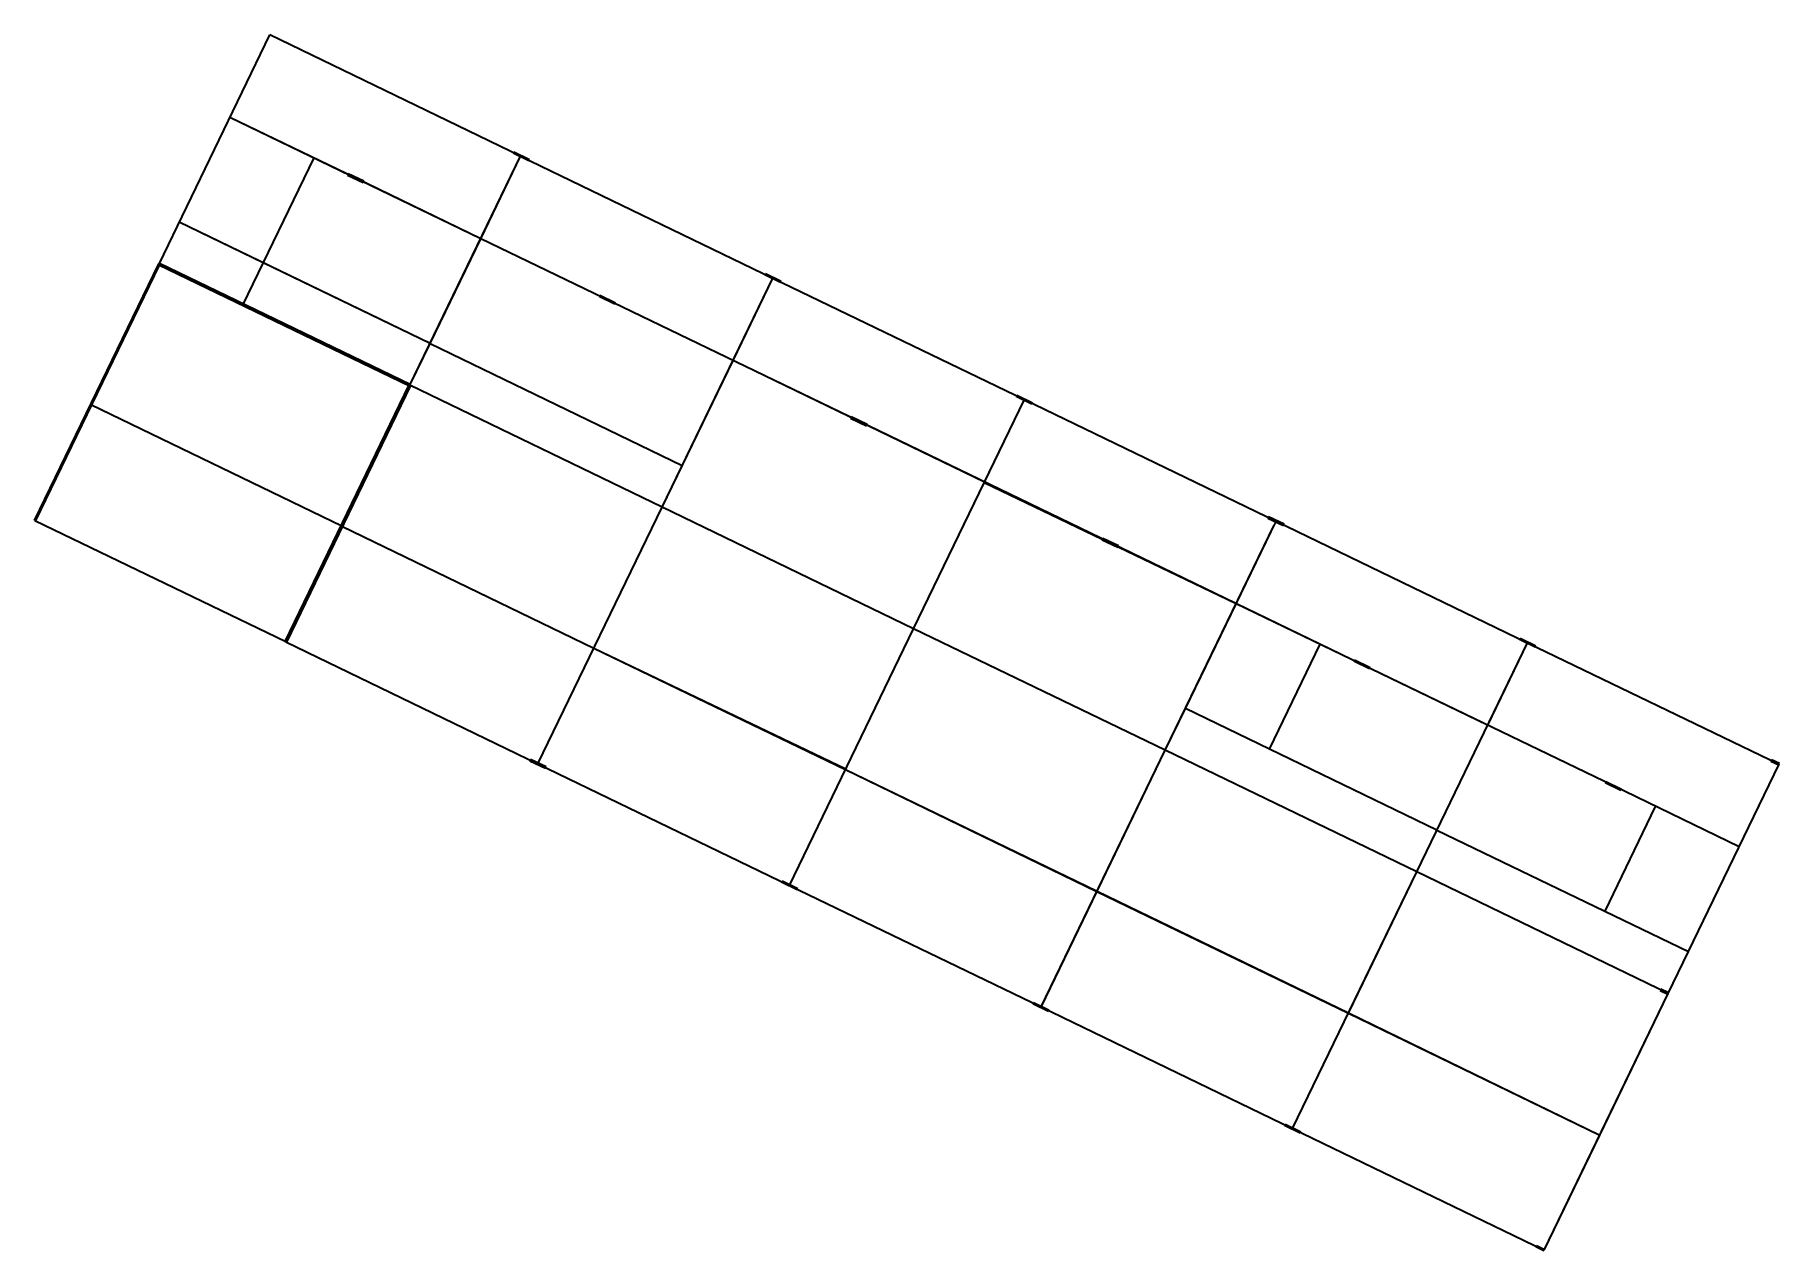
# Model space of a CAD drawing. Header units: metres. Extents: x 0 to 30, y -12.5 to 8.4.
import ezdxf

# ---------------------------------------------------------------- set-up
doc = ezdxf.new("R2010")
doc.units = ezdxf.units.M
doc.layers.add('.S-Etabs-Losa', color=8, linetype='Continuous', plot=False)
doc.layers.add('.S-Etabs-Muros', color=150, linetype='Continuous', lineweight=60, plot=False)
doc.layers.add('.S-Etabs-Vigas', color=191, linetype='Continuous', lineweight=35, true_color=0xb56dfd, plot=False)
doc.layers.add('.S-Hatch', color=251, linetype='Continuous', lineweight=5)
pattern_1 = [(45, (0, 0), (-0.1414214, 0.1414214), [])]

msp = doc.modelspace()

# ---------------------------------------------------------------- hatches: boundary and pattern name
at = {"layer": '.S-Hatch'}
h = msp.add_hatch(dxfattribs=at)
h.set_pattern_fill('_USER', color=256, scale=0.2, angle=45, pattern_type=0)
h.set_pattern_definition(pattern_1)
h.paths.add_polyline_path([(15.748, 4.89), (15.748, 5.287), (15.582, 5.287), (15.582, 4.89)], flags=9)
h = msp.add_hatch(dxfattribs=at)
h.set_pattern_fill('_USER', color=256, scale=0.2, angle=45, pattern_type=0)
h.set_pattern_definition(pattern_1)
h.paths.add_polyline_path([(14.306, 4.576), (14.703, 4.576), (14.703, 4.742), (14.306, 4.742)], flags=9)

# ---------------------------------------------------------------- linework, layer by layer
at = {"layer": '.S-Etabs-Losa'}
for points in [[(3.351, 6.931), (7.659, 4.848), (8.345, 6.267), (4.037, 8.349)], [(2.481, 5.131), (3.921, 4.434), (4.792, 6.235), (3.351, 6.931)], [(3.921, 4.434), (6.789, 3.048), (7.659, 4.848), (4.792, 6.235)], [(7.66, 4.849), (11.994, 2.754), (12.68, 4.172), (8.345, 6.267)], [(2.133, 4.412), (3.573, 3.715), (3.921, 4.434), (2.481, 5.131)], [(6.789, 3.048), (11.123, 0.952), (11.994, 2.754), (7.659, 4.848)], [(0.963, 1.991), (5.271, -0.092), (6.441, 2.329), (2.133, 4.412)], [(3.573, 3.715), (6.441, 2.329), (6.789, 3.048), (3.921, 4.434)], [(11.994, 2.754), (16.316, 0.665), (17.001, 2.082), (12.68, 4.172)], [(6.441, 2.329), (10.776, 0.233), (11.123, 0.952), (6.789, 3.048)], [(10.776, 0.233), (15.097, -1.857), (16.315, 0.664), (11.994, 2.754)], [(5.271, -0.092), (9.605, -2.187), (10.776, 0.233), (6.441, 2.329)], [(0, 0), (4.309, -2.082), (5.271, -0.092), (0.963, 1.991)], [(16.316, 0.665), (20.637, -1.425), (21.323, -0.007), (17.001, 2.082)], [(15.097, -1.856), (19.419, -3.945), (20.637, -1.425), (16.311, 0.654)], [(9.605, -2.187), (13.932, -4.266), (15.097, -1.856), (10.776, 0.233)], [(4.309, -2.082), (8.643, -4.178), (9.605, -2.187), (5.271, -0.092)], [(20.637, -1.425), (24.959, -3.514), (25.644, -2.097), (21.323, -0.007)], [(19.766, -3.226), (24.088, -5.315), (24.958, -3.515), (20.637, -1.425)], [(13.927, -4.277), (18.248, -6.366), (19.419, -3.945), (15.097, -1.857)], [(24.088, -5.315), (28.409, -7.405), (29.966, -4.185), (25.644, -2.097)], [(8.643, -4.178), (12.964, -6.268), (13.927, -4.277), (9.605, -2.187)], [(19.419, -3.945), (23.74, -6.035), (24.088, -5.315), (19.766, -3.226)], [(18.246, -6.372), (22.57, -8.455), (23.74, -6.035), (19.419, -3.945)], [(12.965, -6.267), (17.286, -8.356), (18.246, -6.372), (13.927, -4.277)], [(23.74, -6.035), (28.062, -8.124), (28.409, -7.405), (24.088, -5.315)], [(22.567, -8.461), (26.886, -10.556), (28.062, -8.124), (23.74, -6.035)], [(17.286, -8.357), (21.607, -10.446), (22.57, -8.455), (18.248, -6.366)], [(21.608, -10.445), (25.929, -12.534), (26.886, -10.556), (22.57, -8.455)]]:
    msp.add_3dface(points, dxfattribs=at)
at = {"layer": '.S-Etabs-Muros'}
for p, q in [((8.223, 6.326), (8.494, 6.196)), ((5.377, 5.953), (5.647, 5.822)), ((0, 0.001), (2.133, 4.412)), ((2.133, 4.412), (6.441, 2.329)), ((12.545, 4.237), (12.815, 4.107)), ((9.699, 3.864), (9.969, 3.733)), ((6.441, 2.329), (4.309, -2.082)), ((16.866, 2.148), (17.136, 2.017)), ((14.02, 1.775), (14.29, 1.644)), ((21.188, 0.059), (21.458, -0.072)), ((18.342, -0.315), (18.612, -0.445)), ((25.509, -2.031), (25.779, -2.161)), ((22.663, -2.404), (22.933, -2.534)), ((8.508, -4.112), (8.778, -4.243)), ((29.831, -4.12), (29.966, -4.185)), ((26.985, -4.493), (27.255, -4.624)), ((12.83, -6.201), (13.099, -6.333)), ((27.927, -8.059), (28.062, -8.124)), ((17.151, -8.291), (17.421, -8.421)), ((21.743, -10.511), (21.473, -10.38)), ((25.794, -12.469), (25.929, -12.534))]:
    msp.add_line(p, q, dxfattribs=at)
at = {"layer": '.S-Etabs-Vigas'}
for p, q in [((2.133, 4.412), (4.037, 8.35)), ((8.345, 6.267), (4.037, 8.35)), ((5.512, 5.888), (3.351, 6.931)), ((4.792, 6.235), (3.573, 3.715)), ((6.441, 2.329), (8.345, 6.267)), ((8.345, 6.267), (12.68, 4.172)), ((7.659, 4.848), (5.512, 5.888)), ((6.789, 3.048), (2.481, 5.131)), ((14.155, 1.709), (7.659, 4.848)), ((10.776, 0.233), (12.68, 4.172)), ((12.68, 4.172), (17.001, 2.083)), ((6.789, 3.048), (11.123, 0.952)), ((10.776, 0.233), (6.441, 2.329)), ((5.271, -0.092), (0.963, 1.991)), ((15.097, -1.856), (17.001, 2.083)), ((17.001, 2.083), (21.323, -0.007)), ((18.477, -0.38), (14.155, 1.709)), ((4.309, -2.082), (0, 0.001)), ((8.643, -4.178), (10.776, 0.233)), ((15.097, -1.856), (10.776, 0.233)), ((5.284, -0.098), (9.605, -2.187)), ((19.419, -3.945), (21.29, -0.074)), ((21.323, -0.007), (25.644, -2.096)), ((22.798, -2.469), (18.477, -0.38)), ((4.309, -2.082), (8.643, -4.178)), ((12.965, -6.267), (15.097, -1.856)), ((19.419, -3.945), (15.097, -1.856)), ((23.74, -6.035), (25.644, -2.096)), ((25.644, -2.096), (29.966, -4.185)), ((9.605, -2.187), (13.927, -4.277)), ((22.077, -2.122), (21.207, -3.923)), ((27.12, -4.558), (22.798, -2.469)), ((24.088, -5.315), (19.766, -3.226)), ((8.643, -4.178), (12.965, -6.267)), ((17.286, -8.356), (19.419, -3.945)), ((23.74, -6.035), (19.419, -3.945)), ((28.062, -8.124), (29.966, -4.185)), ((13.927, -4.277), (18.246, -6.372)), ((29.28, -5.603), (27.12, -4.558)), ((27.839, -4.908), (26.969, -6.708)), ((24.088, -5.315), (28.409, -7.405)), ((12.965, -6.267), (17.286, -8.356)), ((21.608, -10.445), (23.74, -6.035)), ((28.062, -8.124), (23.74, -6.035)), ((18.246, -6.372), (22.567, -8.461)), ((17.286, -8.356), (21.608, -10.445)), ((25.929, -12.534), (28.062, -8.124)), ((22.567, -8.461), (26.886, -10.556)), ((21.608, -10.445), (25.929, -12.534))]:
    msp.add_line(p, q, dxfattribs=at)

doc.saveas('drawing.dxf')
